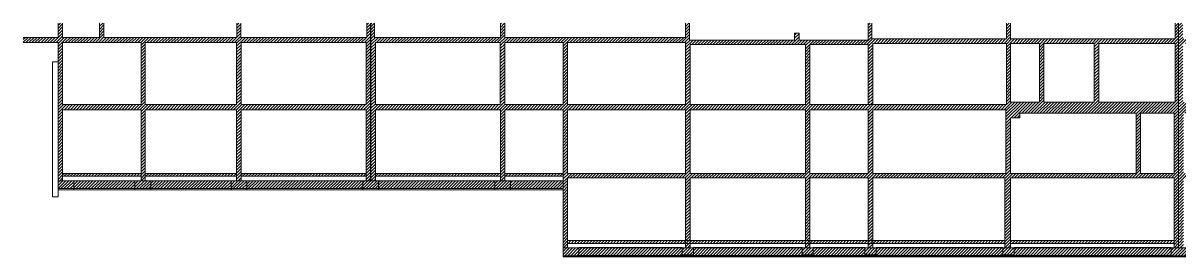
# Model space of a CAD drawing. Header units: millimetres. Extents: x -26249 to 60250, y -21218 to 23336.
# Drawn here: x 13652 to 18805, y 9622 to 10666 of the extents above; entities that cross this region are included whole.
import ezdxf

# ---------------------------------------------------------------- set-up
doc = ezdxf.new("R2010")
doc.units = ezdxf.units.MM
doc.layers.add('01-coupe soussol', color=253, linetype='Continuous')
pattern_1 = [(45, (-13484.1425, 14129.075), (-6.735192, 6.735192), [])]

msp = doc.modelspace()

# ---------------------------------------------------------------- hatches: boundary and pattern name
at = {"layer": '01-coupe soussol'}
h = msp.add_hatch(dxfattribs=at)
h.set_pattern_fill('ANSI31', color=256, scale=3)
h.set_pattern_definition(pattern_1)
h.paths.add_polyline_path([(15200.978, 10602.044), (15200.978, 10665.695), (15184.978, 10665.695), (15184.978, 10602.044), (14622.978, 10602.044), (14622.978, 10665.695), (14604.978, 10665.695), (14604.978, 10602.044), (14012.978, 10602.044), (14012.978, 10665.695), (13992.978, 10665.695), (13992.978, 10602.044), (13828.381, 10602.044), (13828.381, 10665.695), (13808.381, 10665.695), (13808.381, 10602.044), (13652.437, 10602.044), (13652.437, 10579.044), (13808.381, 10579.044), (13808.381, 9962.044), (13828.381, 9962.044), (13828.381, 10279.044), (14178.055, 10279.044), (14178.055, 9962.044), (14196.055, 9962.044), (14196.055, 10279.044), (14604.055, 10279.044), (14604.055, 9962.044), (14624.055, 9962.044), (14624.055, 10279.044), (15180.978, 10279.044), (15180.978, 9962.044), (15200.978, 9962.044), (15200.978, 10302.044)])
h.paths.add_polyline_path([(14178.381, 10579.044), (14178.381, 10302.044), (13828.381, 10302.044), (13828.381, 10579.044)], flags=16)
h.paths.add_polyline_path([(14196.381, 10579.044), (14604.381, 10579.044), (14604.381, 10302.044), (14196.381, 10302.044)], flags=16)
h.paths.add_polyline_path([(14624.381, 10579.044), (15180.978, 10579.044), (15180.978, 10302.044), (14624.381, 10302.044)], flags=16)
h = msp.add_hatch(dxfattribs=at)
h.set_pattern_fill('ANSI31', color=256, scale=3)
h.set_pattern_definition(pattern_1)
h.paths.add_polyline_path([(14178.055, 9995.044), (13828.381, 9995.044), (13828.381, 9982.044), (14178.055, 9982.044)])
h.paths.add_polyline_path([(14604.055, 9995.044), (14196.055, 9995.044), (14196.055, 9982.044), (14604.055, 9982.044)])
h.paths.add_polyline_path([(14221.184, 9962.044), (14151.184, 9962.044), (14151.184, 9927.044), (14221.184, 9927.044)])
h.paths.add_polyline_path([(14579.184, 9962.044), (14221.184, 9962.044), (14221.184, 9927.044), (14579.184, 9927.044)])
h.paths.add_polyline_path([(15166.978, 9962.044), (14649.184, 9962.044), (14649.184, 9927.044), (15166.978, 9927.044)])
h.paths.add_polyline_path([(15180.978, 9995.044), (14624.055, 9995.044), (14624.055, 9982.044), (15180.978, 9982.044)])
h.paths.add_polyline_path([(15779.845, 9995.044), (15222.978, 9995.044), (15222.978, 9982.044), (15779.845, 9982.044)], flags=17)
h.paths.add_polyline_path([(15754.974, 9962.044), (15236.978, 9962.044), (15236.978, 9927.044), (15754.974, 9927.044)], flags=17)
h.paths.add_polyline_path([(15824.974, 9962.044), (15754.974, 9962.044), (15754.974, 9927.044), (15824.974, 9927.044)], flags=17)
h.paths.add_polyline_path([(16059.574, 9962.044), (15824.974, 9962.044), (15824.974, 9927.044), (16059.574, 9927.044)], flags=17)
h.paths.add_polyline_path([(16059.574, 9995.044), (15799.845, 9995.044), (15799.845, 9982.044), (16059.574, 9982.044)], flags=17)
h.paths.add_polyline_path([(18803.574, 10595.044), (18803.574, 10665.695), (18787.574, 10665.695), (18787.574, 10595.044), (18054.574, 10595.044), (18054.574, 10665.695), (18036.574, 10665.695), (18036.574, 10595.044), (17435.574, 10595.044), (17435.574, 10665.695), (17419.574, 10665.695), (17419.574, 10590.044), (17111.574, 10590.044), (17111.574, 10620.044), (17091.574, 10620.044), (17091.574, 10590.044), (16623.574, 10590.044), (16623.574, 10665.695), (16605.574, 10665.695), (16605.574, 10602.044), (15799.978, 10602.044), (15799.978, 10665.695), (15779.978, 10665.695), (15779.978, 10602.044), (15218.978, 10602.044), (15218.978, 10665.695), (15202.978, 10665.695), (15202.978, 10602.044), (15202.978, 10302.044), (15202.978, 9962.044), (15222.978, 9962.044), (15222.978, 10279.044), (15779.845, 10279.044), (15779.845, 9962.044), (15799.845, 9962.044), (15799.845, 10279.044), (16059.574, 10279.044), (16059.574, 9662.044), (16079.574, 9662.044), (16079.574, 9975.044), (16605.574, 9975.044), (16605.574, 9695.044), (16625.574, 9695.044), (16625.574, 9975.044), (17139.574, 9975.044), (17139.574, 9695.044), (17159.574, 9695.044), (17159.574, 9975.044), (17419.575, 9975.044), (17419.575, 9695.044), (17439.575, 9695.044), (17439.575, 9975.044), (18028.584, 9975.044), (18028.584, 9662.044), (18053.584, 9662.044), (18053.584, 9975.044), (18783.574, 9975.044), (18783.574, 9662.044), (18803.574, 9662.044), (18803.574, 9975.044), (18803.574, 9995.044)])
h.paths.add_polyline_path([(15799.574, 10302.044), (15799.574, 10579.044), (16059.574, 10579.044), (16059.574, 10302.044)], flags=16)
h.paths.add_polyline_path([(15779.574, 10302.044), (15222.978, 10302.044), (15222.978, 10579.044), (15779.574, 10579.044)], flags=16)
h.paths.add_polyline_path([(16079.574, 10279.044), (16605.574, 10279.044), (16605.574, 9995.044), (16079.574, 9995.044)], flags=16)
h.paths.add_polyline_path([(16079.574, 10302.044), (16079.574, 10579.044), (16605.574, 10579.044), (16605.574, 10302.044)], flags=16)
h.paths.add_polyline_path([(16625.574, 10279.044), (17139.574, 10279.044), (17139.574, 9995.044), (16625.574, 9995.044)], flags=16)
h.paths.add_polyline_path([(16625.574, 10302.044), (16625.574, 10570.044), (17139.574, 10570.044), (17139.574, 10302.044)], flags=16)
h.paths.add_polyline_path([(17159.574, 10279.044), (17419.575, 10279.044), (17419.575, 9995.044), (17159.574, 9995.044)], flags=16)
h.paths.add_polyline_path([(17159.574, 10302.044), (17159.574, 10570.044), (17419.574, 10570.044), (17419.574, 10302.044), (17439.574, 10302.044), (17439.574, 10575.044), (18035.574, 10575.044), (18035.574, 10302.044)], flags=16)
h.paths.add_polyline_path([(17439.575, 10279.044), (18033.584, 10279.044), (18033.584, 9995.044), (17439.575, 9995.044)], flags=16)
h.paths.add_polyline_path([(18053.584, 10243.044), (18095.886, 10243.044), (18095.886, 10263.044), (18613.574, 10263.044), (18613.574, 9995.044), (18053.584, 9995.044)], flags=16)
h.paths.add_polyline_path([(18053.886, 10313.044), (18053.886, 10575.044), (18182.574, 10575.044), (18182.574, 10313.044)], flags=16)
h.paths.add_polyline_path([(18202.574, 10313.044), (18202.574, 10575.044), (18427.575, 10575.044), (18427.575, 10313.044)], flags=16)
h.paths.add_polyline_path([(18447.575, 10313.044), (18447.575, 10575.044), (18787.574, 10575.044), (18787.574, 10313.044)], flags=16)
h.paths.add_polyline_path([(18633.574, 10263.044), (18783.574, 10263.044), (18783.574, 9995.044), (18633.574, 9995.044)], flags=16)
h = msp.add_hatch(dxfattribs=at)
h.set_pattern_fill('ANSI31', color=256, scale=3)
h.set_pattern_definition(pattern_1)
h.paths.add_polyline_path([(16590.574, 9662.044), (16129.574, 9662.044), (16129.574, 9627.044), (16590.574, 9627.044)])
h.paths.add_polyline_path([(17124.574, 9662.044), (16640.574, 9662.044), (16640.574, 9627.044), (17124.574, 9627.044)])
h.paths.add_polyline_path([(17404.574, 9662.044), (17174.574, 9662.044), (17174.574, 9627.044), (17404.574, 9627.044)])
h.paths.add_polyline_path([(18019.574, 9662.044), (17454.574, 9662.044), (17454.574, 9627.044), (18019.574, 9627.044)])
h.paths.add_polyline_path([(17454.574, 9662.044), (17404.574, 9662.044), (17404.574, 9632.044), (17454.574, 9632.044)])
h.paths.add_polyline_path([(17174.574, 9662.044), (17124.574, 9662.044), (17124.574, 9632.044), (17174.574, 9632.044)])
h.paths.add_polyline_path([(16640.574, 9662.044), (16590.574, 9662.044), (16590.574, 9632.044), (16640.574, 9632.044)])
h.paths.add_polyline_path([(16625.574, 9682.044), (16605.574, 9682.044), (16605.574, 9662.044), (16625.574, 9662.044)])
h.paths.add_polyline_path([(16625.574, 9695.044), (16605.574, 9695.044), (16605.574, 9682.044), (16625.574, 9682.044)])
h.paths.add_polyline_path([(17159.574, 9682.044), (17139.574, 9682.044), (17139.574, 9662.044), (17159.574, 9662.044)])
h.paths.add_polyline_path([(17159.574, 9695.044), (17139.574, 9695.044), (17139.574, 9682.044), (17159.574, 9682.044)])
h.paths.add_polyline_path([(18769.574, 9662.044), (18069.574, 9662.044), (18069.574, 9627.044), (18769.574, 9627.044)])
h.paths.add_polyline_path([(18783.574, 9695.044), (18053.584, 9695.044), (18053.584, 9682.044), (18783.574, 9682.044)])
h.paths.add_polyline_path([(18839.574, 9662.044), (18769.574, 9662.044), (18769.574, 9627.044), (18839.574, 9627.044)])
h.paths.add_polyline_path([(18825.574, 9972.044), (19399.574, 9972.044), (19399.574, 9662.044), (19419.574, 9662.044), (19419.574, 9972.044), (19693.574, 9972.044), (19693.574, 9662.044), (19713.574, 9662.044), (19713.574, 10013.044), (20428.535, 10013.044), (20428.535, 9905.044), (20448.535, 9905.044), (20448.535, 10013.044), (20933.535, 10013.044), (20933.535, 9662.044), (20953.535, 9662.044), (20953.535, 10298.044), (20937.535, 10298.044), (20937.535, 10036.044), (20424.535, 10036.044), (19713.574, 10036.044), (19713.574, 10263.044), (20276.132, 10263.044), (20276.132, 10238.044), (20326.132, 10238.044), (20326.132, 10263.044), (20424.535, 10263.044), (20424.535, 10036.044), (20442.535, 10036.044), (20442.535, 10575.044), (20937.535, 10575.044), (20937.535, 10318.044), (20953.535, 10318.044), (20953.535, 10665.695), (20937.535, 10665.695), (20937.535, 10595.044), (20293.574, 10595.044), (20293.574, 10665.695), (20275.574, 10665.695), (20275.574, 10595.044), (19557.574, 10595.044), (19557.574, 10665.695), (19539.574, 10665.695), (19539.574, 10595.044), (18821.574, 10595.044), (18821.574, 10665.695), (18805.574, 10665.695), (18805.574, 10595.044), (18805.574, 9995.044), (18805.574, 9972.044), (18805.574, 9662.044), (18825.574, 9662.044)])
h.paths.add_polyline_path([(18825.574, 9995.044), (18825.574, 10263.044), (19399.574, 10263.044), (19399.574, 9995.044)], flags=16)
h.paths.add_polyline_path([(18821.574, 10313.044), (18821.574, 10575.044), (19540.268, 10575.044), (19540.268, 10313.044)], flags=16)
h.paths.add_polyline_path([(19419.574, 9995.044), (19419.574, 10263.044), (19693.574, 10263.044), (19693.574, 9995.044)], flags=16)
h.paths.add_polyline_path([(19558.268, 10313.044), (19558.268, 10575.044), (20276.132, 10575.044), (20276.132, 10313.044)], flags=16)
h.paths.add_polyline_path([(20294.132, 10313.044), (20294.132, 10575.044), (20424.535, 10575.044), (20424.535, 10313.044)], flags=16)
h = msp.add_hatch(dxfattribs=at)
h.set_pattern_fill('ANSI31', color=256, scale=3)
h.set_pattern_definition(pattern_1)
h.paths.add_polyline_path([(13878.38, 9962.044), (13808.381, 9962.044), (13808.381, 9927.044), (13878.38, 9927.044)])
h.paths.add_polyline_path([(14151.184, 9962.044), (13878.38, 9962.044), (13878.38, 9927.044), (14151.184, 9927.044)])
h = msp.add_hatch(dxfattribs=at)
h.set_pattern_fill('ANSI31', color=256, scale=3)
h.set_pattern_definition(pattern_1)
h.paths.add_polyline_path([(15236.978, 9962.044), (15166.978, 9962.044), (15166.978, 9927.044), (15236.978, 9927.044)])
h.paths.add_polyline_path([(14649.184, 9962.044), (14579.184, 9962.044), (14579.184, 9927.044), (14649.184, 9927.044)])
h = msp.add_hatch(dxfattribs=at)
h.set_pattern_fill('ANSI31', color=256, scale=3)
h.set_pattern_definition(pattern_1)
h.paths.add_polyline_path([(16605.574, 9695.044), (16079.574, 9695.044), (16079.574, 9682.044), (16605.574, 9682.044)])
h.paths.add_polyline_path([(16129.574, 9662.044), (16059.574, 9662.044), (16059.574, 9627.044), (16129.574, 9627.044)])
h.paths.add_polyline_path([(17139.574, 9695.044), (16625.574, 9695.044), (16625.574, 9682.044), (17139.574, 9682.044)])
h.paths.add_polyline_path([(17419.575, 9695.044), (17159.574, 9695.044), (17159.574, 9682.044), (17419.575, 9682.044)])
h.paths.add_polyline_path([(17439.575, 9682.044), (17419.575, 9682.044), (17419.575, 9662.044), (17439.575, 9662.044)])
h.paths.add_polyline_path([(17439.575, 9695.044), (17419.575, 9695.044), (17419.575, 9682.044), (17439.575, 9682.044)])
h.paths.add_polyline_path([(18028.584, 9695.044), (17439.575, 9695.044), (17439.575, 9682.044), (18028.584, 9682.044)])
h = msp.add_hatch(dxfattribs=at)
h.set_pattern_fill('ANSI31', color=256, scale=3)
h.set_pattern_definition(pattern_1)
h.paths.add_polyline_path([(18069.574, 9662.044), (18019.574, 9662.044), (18019.574, 9632.044), (18069.574, 9632.044)])

# ---------------------------------------------------------------- linework, layer by layer
at = {"layer": '01-coupe soussol', "lineweight": 5}
for p, q in [((13808.381, 10602.044), (13808.381, 10665.695)), ((13828.381, 10602.044), (13828.381, 10665.695)), ((13992.978, 10602.044), (13992.978, 10665.695)), ((14012.978, 10602.044), (14012.978, 10665.695)), ((14604.978, 10602.044), (14604.978, 10665.695)), ((14622.978, 10602.044), (14622.978, 10665.695)), ((15184.978, 10602.044), (15184.978, 10665.695)), ((15200.978, 10602.044), (15200.978, 10665.695)), ((15202.978, 10602.044), (15202.978, 10665.695)), ((15218.978, 10602.044), (15218.978, 10665.695)), ((15779.978, 10602.044), (15779.978, 10665.695)), ((15799.978, 10602.044), (15799.978, 10665.695)), ((16605.574, 10602.044), (16605.574, 10665.695)), ((16623.574, 10590.044), (16623.574, 10665.695)), ((17419.574, 10590.044), (17419.574, 10665.695)), ((17435.574, 10595.044), (17435.574, 10665.695)), ((18036.574, 10595.044), (18036.574, 10665.695)), ((18054.574, 10595.044), (18054.574, 10665.695)), ((18787.574, 10595.044), (18787.574, 10665.695)), ((18803.574, 10595.044), (18803.574, 10665.695)), ((17091.574, 10590.044), (17091.574, 10620.044)), ((17091.574, 10620.044), (17111.574, 10620.044)), ((17111.574, 10590.044), (17111.574, 10620.044)), ((13808.381, 10602.044), (13652.437, 10602.044)), ((13808.381, 10579.044), (13652.437, 10579.044)), ((13808.381, 9890.249), (13808.381, 10579.044)), ((13828.381, 10602.044), (13992.978, 10602.044)), ((13828.381, 10579.044), (14178.381, 10579.044)), ((13828.381, 10302.044), (13828.381, 10579.044)), ((14012.978, 10602.044), (14604.978, 10602.044)), ((14178.381, 10302.044), (14178.381, 10579.044)), ((14196.381, 10579.044), (14604.381, 10579.044)), ((14196.381, 10302.044), (14196.381, 10579.044)), ((14604.381, 10302.044), (14604.381, 10579.044)), ((14622.978, 10602.044), (15184.978, 10602.044)), ((14624.381, 10579.044), (15180.978, 10579.044)), ((14624.381, 10302.044), (14624.381, 10579.044)), ((15180.978, 10302.044), (15180.978, 10579.044)), ((15200.978, 10302.044), (15200.978, 10602.044)), ((15202.978, 10302.044), (15202.978, 10602.044)), ((15218.978, 10602.044), (15779.978, 10602.044)), ((15222.978, 10302.044), (15222.978, 10579.044)), ((15222.978, 10579.044), (15779.574, 10579.044)), ((15779.574, 10302.044), (15779.574, 10579.044)), ((15799.574, 10302.044), (15799.574, 10579.044)), ((15799.574, 10579.044), (16059.574, 10579.044)), ((15799.978, 10602.044), (16605.574, 10602.044)), ((16059.574, 10302.044), (16059.574, 10579.044)), ((16079.574, 10302.044), (16079.574, 10579.044)), ((16079.574, 10579.044), (16605.574, 10579.044)), ((16605.574, 10302.044), (16605.574, 10579.044)), ((16623.574, 10590.044), (17091.574, 10590.044)), ((16625.574, 10302.044), (16625.574, 10570.044)), ((16625.574, 10570.044), (17139.574, 10570.044)), ((17111.574, 10590.044), (17419.574, 10590.044)), ((17139.574, 10302.044), (17139.574, 10570.044)), ((17159.574, 10570.044), (17419.574, 10570.044)), ((17159.574, 10302.044), (17159.574, 10570.044)), ((17419.574, 10302.044), (17419.574, 10570.044)), ((17435.574, 10595.044), (18036.574, 10595.044)), ((17439.574, 10302.044), (17439.574, 10575.044)), ((17439.574, 10575.044), (18035.574, 10575.044)), ((18035.574, 10302.044), (18035.574, 10575.044)), ((18053.886, 10575.044), (18182.574, 10575.044)), ((18053.886, 10575.044), (18053.886, 10313.044)), ((18054.574, 10595.044), (18787.574, 10595.044)), ((18182.574, 10575.044), (18182.574, 10313.044)), ((18202.574, 10575.044), (18427.575, 10575.044)), ((18202.574, 10575.044), (18202.574, 10313.044)), ((18427.575, 10575.044), (18427.575, 10313.044)), ((18447.575, 10575.044), (18787.574, 10575.044)), ((18447.575, 10575.044), (18447.575, 10313.044)), ((18787.574, 10575.044), (18787.574, 10313.044)), ((18803.574, 10595.044), (18803.574, 9995.044)), ((18053.886, 10313.044), (18182.574, 10313.044)), ((18202.574, 10313.044), (18427.575, 10313.044)), ((18447.575, 10313.044), (18787.574, 10313.044)), ((13828.381, 10302.044), (14178.381, 10302.044)), ((13828.381, 10279.044), (14178.055, 10279.044)), ((13828.381, 9962.044), (13828.381, 10279.044)), ((14178.055, 10279.044), (14178.055, 9962.044)), ((14196.055, 10279.044), (14604.055, 10279.044)), ((14196.055, 10279.044), (14196.055, 9962.044)), ((14196.381, 10302.044), (14604.381, 10302.044)), ((14604.055, 10279.044), (14604.055, 9962.044)), ((14624.055, 10279.044), (15180.978, 10279.044)), ((14624.055, 10279.044), (14624.055, 9962.044)), ((14624.381, 10302.044), (15180.978, 10302.044)), ((15180.978, 10279.044), (15180.978, 9962.044)), ((15200.978, 10302.044), (15200.978, 9962.044)), ((15202.978, 10302.044), (15202.978, 9962.044)), ((15222.978, 10302.044), (15779.574, 10302.044)), ((15222.978, 10279.044), (15779.845, 10279.044)), ((15222.978, 10279.044), (15222.978, 9962.044)), ((15779.845, 10279.044), (15779.845, 9962.044)), ((15799.574, 10302.044), (16059.574, 10302.044)), ((15799.845, 10279.044), (16059.574, 10279.044)), ((15799.845, 10279.044), (15799.845, 9962.044)), ((16059.574, 10279.044), (16059.574, 9622.044)), ((16079.574, 10302.044), (16605.574, 10302.044)), ((16079.574, 10279.044), (16605.574, 10279.044)), ((16079.574, 10279.044), (16079.574, 9995.044)), ((16605.574, 9995.044), (16605.574, 10279.044)), ((16625.574, 10302.044), (17139.574, 10302.044)), ((16625.574, 10279.044), (17139.574, 10279.044)), ((16625.574, 9995.044), (16625.574, 10279.044)), ((17139.574, 9995.044), (17139.574, 10279.044)), ((17159.574, 10302.044), (18035.886, 10302.044)), ((17159.574, 10279.044), (17419.575, 10279.044)), ((17159.574, 9995.044), (17159.574, 10279.044)), ((17419.575, 9995.044), (17419.575, 10279.044)), ((17439.575, 10279.044), (18033.584, 10279.044)), ((17439.575, 9995.044), (17439.575, 10279.044)), ((18033.584, 9995.044), (18033.584, 10279.044)), ((18095.886, 10263.044), (18613.574, 10263.044)), ((18095.886, 10263.044), (18095.886, 10243.044)), ((18613.574, 9995.044), (18613.574, 10263.044)), ((18633.574, 10263.044), (18783.574, 10263.044)), ((18633.574, 9995.044), (18633.574, 10263.044)), ((18783.574, 9995.044), (18783.574, 10263.044)), ((18053.584, 10243.044), (18095.886, 10243.044)), ((18053.584, 9995.044), (18053.584, 10243.044)), ((13878.38, 9962.044), (13808.381, 9962.044)), ((13828.381, 9995.044), (14178.055, 9995.044)), ((13828.381, 9982.044), (14178.055, 9982.044)), ((13878.38, 9962.044), (13878.38, 9922.044)), ((14151.184, 9962.044), (14221.184, 9962.044)), ((14151.184, 9962.044), (14151.184, 9922.044)), ((14196.055, 9995.044), (14604.055, 9995.044)), ((14196.055, 9982.044), (14604.055, 9982.044)), ((14221.184, 9962.044), (14221.184, 9922.044)), ((14579.184, 9962.044), (14649.184, 9962.044)), ((14579.184, 9962.044), (14579.184, 9922.044)), ((14624.055, 9995.044), (15180.978, 9995.044)), ((14624.055, 9982.044), (15180.978, 9982.044)), ((14649.184, 9962.044), (14649.184, 9922.044)), ((15166.978, 9962.044), (15236.978, 9962.044)), ((15166.978, 9962.044), (15166.978, 9922.044)), ((15222.978, 9995.044), (15779.845, 9995.044)), ((15222.978, 9982.044), (15779.845, 9982.044)), ((15236.978, 9962.044), (15236.978, 9922.044)), ((15754.974, 9962.044), (15824.974, 9962.044)), ((15754.974, 9962.044), (15754.974, 9922.044)), ((15799.845, 9995.044), (16059.574, 9995.044)), ((15799.845, 9982.044), (16059.574, 9982.044)), ((15824.974, 9962.044), (15824.974, 9922.044)), ((16079.574, 9995.044), (16605.574, 9995.044)), ((16079.574, 9975.044), (16605.574, 9975.044)), ((16079.574, 9975.044), (16079.574, 9662.044)), ((16605.574, 9975.044), (16605.574, 9662.044)), ((16625.574, 9995.044), (17139.574, 9995.044)), ((16625.574, 9975.044), (17139.574, 9975.044)), ((16625.574, 9975.044), (16625.574, 9662.044)), ((17139.574, 9975.044), (17139.574, 9662.044)), ((17159.574, 9995.044), (17419.575, 9995.044)), ((17159.574, 9975.044), (17419.575, 9975.044)), ((17159.574, 9975.044), (17159.574, 9662.044)), ((17419.575, 9975.044), (17419.575, 9662.044)), ((17439.575, 9995.044), (18033.584, 9995.044)), ((17439.575, 9975.044), (18028.584, 9975.044)), ((17439.575, 9975.044), (17439.575, 9662.044)), ((18028.584, 9975.044), (18028.584, 9662.044)), ((18053.584, 9995.044), (18613.574, 9995.044)), ((18053.584, 9975.044), (18783.574, 9975.044)), ((18053.584, 9975.044), (18053.584, 9662.044)), ((18633.574, 9995.044), (18783.574, 9995.044)), ((18783.574, 9975.044), (18783.574, 9662.044)), ((18803.574, 9995.044), (18803.574, 9975.044)), ((18803.574, 9975.044), (18803.574, 9662.044)), ((13878.38, 9927.044), (13808.381, 9927.044)), ((13878.38, 9922.044), (13808.381, 9922.044)), ((14151.184, 9927.044), (14221.184, 9927.044)), ((14151.184, 9922.044), (14221.184, 9922.044)), ((14579.184, 9927.044), (14649.184, 9927.044)), ((14579.184, 9922.044), (14649.184, 9922.044)), ((15166.978, 9927.044), (15236.978, 9927.044)), ((15166.978, 9922.044), (15236.978, 9922.044)), ((15754.974, 9927.044), (15824.974, 9927.044)), ((15754.974, 9922.044), (15824.974, 9922.044)), ((13808.381, 9890.249), (13783.381, 9890.249)), ((16079.574, 9695.044), (18028.584, 9695.044)), ((18053.584, 9695.044), (18783.574, 9695.044)), ((16129.574, 9662.044), (16059.574, 9662.044)), ((16079.574, 9682.044), (18028.584, 9682.044)), ((16129.574, 9662.044), (16129.574, 9622.044)), ((16590.574, 9627.044), (16590.574, 9662.044)), ((16590.574, 9662.044), (16640.574, 9662.044)), ((16640.574, 9627.044), (16640.574, 9662.044)), ((17124.574, 9627.044), (17124.574, 9662.044)), ((17124.574, 9662.044), (17174.574, 9662.044)), ((17174.574, 9627.044), (17174.574, 9662.044)), ((17404.574, 9627.044), (17404.574, 9662.044)), ((17404.574, 9662.044), (17454.574, 9662.044)), ((17454.574, 9627.044), (17454.574, 9662.044)), ((18019.574, 9662.044), (18019.574, 9627.044)), ((18069.574, 9662.044), (18019.574, 9662.044)), ((18053.584, 9682.044), (18783.574, 9682.044)), ((18069.574, 9662.044), (18069.574, 9627.044)), ((18769.574, 9662.044), (18769.574, 9622.044)), ((18839.574, 9662.044), (18769.574, 9662.044)), ((16129.574, 9627.044), (16059.574, 9627.044)), ((16129.574, 9622.044), (16059.574, 9622.044)), ((16590.574, 9632.044), (16640.574, 9632.044)), ((16590.574, 9627.044), (16640.574, 9627.044)), ((17124.574, 9632.044), (17174.574, 9632.044)), ((17124.574, 9627.044), (17174.574, 9627.044)), ((17404.574, 9632.044), (17454.574, 9632.044)), ((17404.574, 9627.044), (17454.574, 9627.044)), ((18069.574, 9632.044), (18019.574, 9632.044)), ((18069.574, 9627.044), (18019.574, 9627.044)), ((18839.574, 9627.044), (18769.574, 9627.044)), ((18839.574, 9622.044), (18769.574, 9622.044))]:
    msp.add_line(p, q, dxfattribs=at)
at = {"layer": '01-coupe soussol', "lineweight": 0}
for p, q in [((13783.381, 10492.044), (13783.381, 9890.249)), ((13808.381, 10492.044), (13783.381, 10492.044)), ((13878.38, 9962.044), (14151.184, 9962.044)), ((14221.184, 9962.044), (14579.184, 9962.044)), ((14649.184, 9962.044), (15166.978, 9962.044)), ((15236.978, 9962.044), (15754.974, 9962.044)), ((15824.974, 9962.044), (16059.574, 9962.044)), ((13878.38, 9927.044), (14151.184, 9927.044)), ((13878.38, 9922.044), (14151.184, 9922.044)), ((14221.184, 9927.044), (14579.184, 9927.044)), ((14221.184, 9922.044), (14579.184, 9922.044)), ((14649.184, 9927.044), (15166.978, 9927.044)), ((14649.184, 9922.044), (15166.978, 9922.044)), ((15236.978, 9927.044), (15754.974, 9927.044)), ((15236.978, 9922.044), (15754.974, 9922.044)), ((15824.974, 9927.044), (16059.574, 9927.044)), ((15824.974, 9922.044), (16059.574, 9922.044))]:
    msp.add_line(p, q, dxfattribs=at)
at = {"layer": '01-coupe soussol'}
for p, q in [((16590.574, 9662.044), (16129.574, 9662.044)), ((17124.574, 9662.044), (16640.574, 9662.044)), ((17404.574, 9662.044), (17174.574, 9662.044)), ((18019.574, 9662.044), (17454.574, 9662.044)), ((18769.574, 9662.044), (18069.574, 9662.044)), ((16590.574, 9627.044), (16129.574, 9627.044)), ((18769.574, 9622.044), (16129.574, 9622.044)), ((17124.574, 9627.044), (16640.574, 9627.044)), ((17404.574, 9627.044), (17174.574, 9627.044)), ((18019.574, 9627.044), (17454.574, 9627.044)), ((18769.574, 9627.044), (18069.574, 9627.044))]:
    msp.add_line(p, q, dxfattribs=at)

doc.saveas('drawing.dxf')
